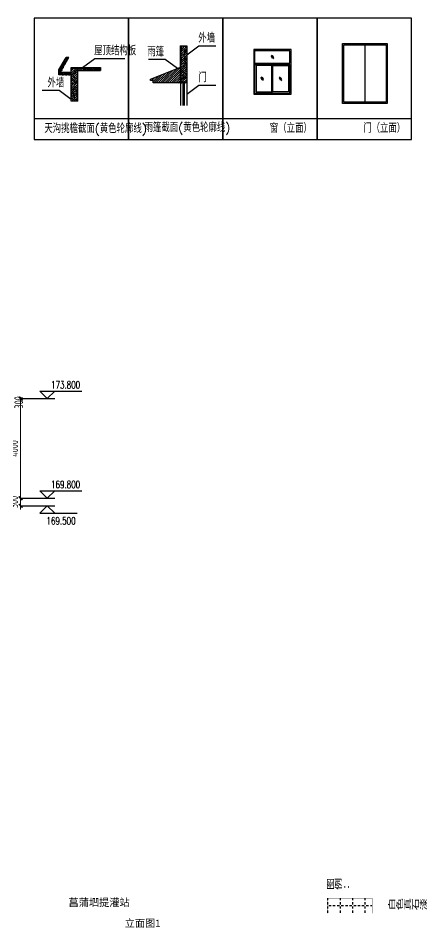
# Model space of a CAD drawing. Header units: inches. Extents: x -25354 to 45988, y -31419 to 5096.
# Drawn here: x -563 to 15288, y -31419 to 5096 of the extents above; entities that cross this region are included whole.
import ezdxf

# ---------------------------------------------------------------- set-up
doc = ezdxf.new("R2010")
doc.units = ezdxf.units.IN
doc.header["$MEASUREMENT"] = 0
for name, color, linetype in [('DIM_ELEV', 3, 'Continuous'), ('DIM_LEAD', 3, 'Continuous'), ('PUB_DIM', 3, 'Continuous'), ('WALL', 4, 'Continuous'), ('YHG_填充', 8, 'Continuous'), ('YHG_文字', 7, 'Continuous'), ('YHJ_立面_墙线中', 2, 'Continuous'), ('YHJ_符号', 3, 'Continuous'), ('YHJ_门窗框', 151, 'Continuous'), ('YHJ_门窗细线', 160, 'Continuous'), ('图框', 7, 'Continuous'), ('建筑-房间填充', 8, 'Continuous'), ('轮廓线', 2, 'Continuous')]:
    doc.layers.add(name, color=color, linetype=linetype)
doc.styles.add('_TCH_DIM', font='SIMPLEX', dxfattribs={"bigfont": 'GBCBIG'})
doc.styles.add('biaotilan', font='', dxfattribs={"width": 0.7})
doc.styles.add('TSSD_Rein', font='TSSDENG', dxfattribs={"width": 0.7, "bigfont": '@1HZTXT'})
doc.styles.add('TSSD_REIN_T3', font='tssdeng.shx', dxfattribs={"width": 0.7, "bigfont": 'hztxt.shx'})
doc.styles.get('biaotilan').set_extended_font_data('SimSun')
doc.dimstyles.new('_TCH_ARCH&&100', dxfattribs={"dimtxt": 350, "dimasz": 150, "dimexe": 100, "dimexo": 200, "dimgap": 100, "dimtad": 1, "dimdec": 0, "dimzin": 0, "dimdsep": 46, "dimtxsty": 'TSSD_REIN_T3', "dimblk": 'ARCHTICK', "dimcen": 0.09, "dimclrt": 7, "dimazin": 2, "dimtfac": 1, "dimtdec": 0, "dimtix": 1, "dimtmove": 2, "dimatfit": 3, "dimfxl": 1, "dimfxlon": 1, "dimtolj": 1, "dimtzin": 0, "dimlwd": 18, "dimlwe": 18, "dimarcsym": 0})

# ---------------------------------------------------------------- blocks, each defined once
blk = doc.blocks.new('玻璃')
at = {"layer": 'YHJ_符号'}
for p, q in [((122726, -123680), (122726, -123780)), ((122756, -123640), (122756, -123820)), ((122786, -123680), (122786, -123780))]:
    blk.add_line(p, q, dxfattribs=at)
blk = doc.blocks.new('_ArchTick')
at = {"color": 0, "linetype": 'ByBlock', "const_width": 0.4}
blk.add_lwpolyline([(-0.5, -0.5), (0.5, 0.5)], dxfattribs=at)
blk = doc.blocks.new('*D107')
at = {"layer": 'Defpoints', "color": 0, "transparency": 16777216}
for p in [(-1894, -10177), (-1166, -10177), (-1894, -10477)]:
    blk.add_point(p, dxfattribs=at)
at = {"layer": 'PUB_DIM', "color": 0, "lineweight": 18, "transparency": 16777216}
for p, q in [((-1167, -10177), (-1066, -10177)), ((-1166, -10477), (-1166, -10177)), ((-1167, -10477), (-1066, -10477))]:
    blk.add_line(p, q, dxfattribs=at)
at = {"layer": 'PUB_DIM', "color": 0, "lineweight": 18, "transparency": 16777216, "xscale": 150, "yscale": 150, "zscale": 150}
for p, rotation in [((-1166, -10177), 90), ((-1166, -10477), 270)]:
    blk.add_blockref('_ArchTick', p, dxfattribs=dict(at, rotation=rotation))
at = {"layer": 'PUB_DIM', "color": 7, "transparency": 16777216, "insert": (-541, -10327), "char_height": 350, "attachment_point": 5, "rotation": 90, "style": 'TSSD_REIN_T3'}
blk.add_mtext('\\A1;300', dxfattribs=at)
blk = doc.blocks.new('*D115')
at = {"layer": 'Defpoints', "color": 0, "transparency": 16777216}
for p in [(-1594, -14177), (-464, -14177), (-1594, -14477)]:
    blk.add_point(p, dxfattribs=at)
at = {"layer": 'PUB_DIM', "color": 0, "lineweight": 18, "transparency": 16777216}
for p, q in [((-465, -14177), (-364, -14177)), ((-464, -14177), (-464, -14027)), ((-464, -14477), (-464, -14177)), ((-465, -14477), (-364, -14477)), ((-464, -14477), (-464, -14627))]:
    blk.add_line(p, q, dxfattribs=at)
at = {"layer": 'PUB_DIM', "color": 0, "lineweight": 18, "transparency": 16777216, "xscale": 150, "yscale": 150, "zscale": 150}
for p, rotation in [((-464, -14177), 270), ((-464, -14477), 90)]:
    blk.add_blockref('_ArchTick', p, dxfattribs=dict(at, rotation=rotation))
at = {"layer": 'PUB_DIM', "color": 7, "transparency": 16777216, "insert": (-739, -14327), "char_height": 350, "attachment_point": 5, "rotation": 90, "style": 'TSSD_REIN_T3'}
blk.add_mtext('\\A1;300', dxfattribs=at)
blk = doc.blocks.new('*D116')
at = {"layer": 'Defpoints', "color": 0, "transparency": 16777216}
for p in [(-1594, -10177), (-464, -10177), (-1594, -14177)]:
    blk.add_point(p, dxfattribs=at)
at = {"layer": 'PUB_DIM', "color": 0, "lineweight": 18, "transparency": 16777216}
for p, q in [((-465, -10177), (-364, -10177)), ((-464, -14177), (-464, -10177)), ((-465, -14177), (-364, -14177))]:
    blk.add_line(p, q, dxfattribs=at)
at = {"layer": 'PUB_DIM', "color": 0, "lineweight": 18, "transparency": 16777216, "xscale": 150, "yscale": 150, "zscale": 150}
for p, rotation in [((-464, -10177), 90), ((-464, -14177), 270)]:
    blk.add_blockref('_ArchTick', p, dxfattribs=dict(at, rotation=rotation))
at = {"layer": 'PUB_DIM', "color": 7, "transparency": 16777216, "insert": (-739, -12177), "char_height": 350, "attachment_point": 5, "rotation": 90, "style": 'TSSD_REIN_T3'}
blk.add_mtext('\\A1;4000', dxfattribs=at)

msp = doc.modelspace()

# ---------------------------------------------------------------- hatches: boundary and pattern name
at = {"layer": 'YHG_填充'}
h = msp.add_hatch(dxfattribs=at)
h.set_pattern_fill('ANSI31', color=256, scale=500)
h.paths.add_polyline_path([(5956, 3126.1), (4756, 2646.1), (4756, 2596.1), (4856, 2596.1), (4856, 2496.1), (5956, 2496.1)])
h = msp.add_hatch(dxfattribs=at)
h.set_pattern_fill('虚线方格', color=256, scale=500)
h.set_pattern_definition([(0, (-92083.5, -67018.96), (0, 500), [90, -75, 90, -75, 90, -80]), (90, (-91623.5, -66978.96), (-500, 3e-14), [90, -75, 90, -75, 90, -80])])
h.paths.add_polyline_path([(13657, -30836.6), (13657, -30230.9), (11859.7, -30230.9), (11859.7, -30836.6)])
at = {"layer": '建筑-房间填充'}
h = msp.add_hatch(dxfattribs=at)
h.set_pattern_fill('钢筋混凝土', color=256, scale=25)
h.set_pattern_definition([(45, (-294212.875, -24660.09), (-44.194174, 44.194174), []), (50, (-294212.87, -24660.09), (179.315046, -15.688034), [18.75, -206.25]), (355, (-294212.87, -24660.1), (-34.68783, 188.04803), [15, -165]), (100.4514, (-294197.93, -24661.4), (144.62735, 172.35989), [15.93505, -175.28553]), (46.1842, (-294212.87, -24610.1), (266.81026, -41.37975), [28.125, -309.375]), (96.6356, (-294190.64, -24613.54), (233.66568, 243.52947), [23.90257, -262.92825]), (351.1842, (-294212.87, -24610.1), (233.66549, 243.52965), [22.5, -247.5]), (21, (-294187.87, -24622.59), (149.22676, -100.65472), [18.75, -206.25]), (326, (-294187.87, -24622.6), (60.82883, 181.28751), [15, -165]), (71.4514, (-294175.44, -24630.98), (210.05566, 80.63262), [15.93505, -175.28553]), (37.5, (-294212.875, -24660.09), (3.039964, 83.223463), [0, -163, 0, -167.5, 0, -165.625]), (7.5, (-294212.875, -24660.09), (65.767384, 98.602928), [0, -95.5, 0, -159.25, 0, -63.125]), (327.5, (-294268.625, -24660.09), (133.455609, -5.638718), [0, -62.5, 0, -195, 0, -258.75]), (317.5, (-294293.62, -24660.09), (145.796542, 25.026246), [0, -81.25, 0, -129.5, 0, -183.75])])
h.paths.add_polyline_path([(6206, 3984), (5956, 3984), (5956, 2496.1), (6206, 2496.1)])
h = msp.add_hatch(dxfattribs=at)
h.set_pattern_fill('钢筋混凝土', color=256, scale=25)
h.set_pattern_definition([(45, (-298698.427, -24965.45), (-44.194174, 44.194174), []), (50, (-298698.43, -24965.45), (179.315046, -15.688034), [18.75, -206.25]), (355, (-298698.43, -24965.45), (-34.68783, 188.04803), [15, -165]), (100.4514, (-298683.48, -24966.76), (144.62735, 172.35989), [15.93505, -175.28553]), (46.1842, (-298698.43, -24915.45), (266.81026, -41.37975), [28.125, -309.375]), (96.6356, (-298676.2, -24918.9), (233.66568, 243.52947), [23.90257, -262.92825]), (351.1842, (-298698.43, -24915.45), (233.66549, 243.52965), [22.5, -247.5]), (21, (-298673.43, -24927.95), (149.22676, -100.65472), [18.75, -206.25]), (326, (-298673.43, -24927.95), (60.82883, 181.28751), [15, -165]), (71.4514, (-298660.99, -24936.34), (210.05566, 80.63262), [15.93505, -175.28553]), (37.5, (-298698.43, -24965.45), (3.039964, 83.223463), [0, -163, 0, -167.5, 0, -165.625]), (7.5, (-298698.43, -24965.45), (65.767384, 98.602928), [0, -95.5, 0, -159.25, 0, -63.125]), (327.5, (-298754.18, -24965.45), (133.455609, -5.638718), [0, -62.5, 0, -195, 0, -258.75]), (317.5, (-298779.18, -24965.45), (145.796542, 25.026246), [0, -81.25, 0, -129.5, 0, -183.75])])
h.paths.add_polyline_path([(1474.6, 3520.7), (1359.1, 3520.7), (1070.4, 3020.7), (1070.4, 2820.7), (1570.4, 2820.7), (1570.4, 2920.7), (1170.4, 2920.7), (1170.4, 2993.9)])
h = msp.add_hatch(dxfattribs=at)
h.set_pattern_fill('钢筋混凝土', color=256, scale=25)
h.set_pattern_definition([(45, (-298598.427, -24865.45), (-44.194174, 44.194174), []), (50, (-298598.43, -24865.45), (179.315046, -15.688034), [18.75, -206.25]), (355, (-298598.43, -24865.45), (-34.68783, 188.04803), [15, -165]), (100.4514, (-298583.48, -24866.76), (144.62735, 172.35989), [15.93505, -175.28553]), (46.1842, (-298598.43, -24815.45), (266.81026, -41.37975), [28.125, -309.375]), (96.6356, (-298576.2, -24818.9), (233.66568, 243.52947), [23.90257, -262.92825]), (351.1842, (-298598.43, -24815.45), (233.66549, 243.52965), [22.5, -247.5]), (21, (-298573.43, -24827.95), (149.22676, -100.65472), [18.75, -206.25]), (326, (-298573.43, -24827.95), (60.82883, 181.28751), [15, -165]), (71.4514, (-298560.99, -24836.34), (210.05566, 80.63262), [15.93505, -175.28553]), (37.5, (-298598.43, -24865.45), (3.039964, 83.223463), [0, -163, 0, -167.5, 0, -165.625]), (7.5, (-298598.43, -24865.45), (65.767384, 98.602928), [0, -95.5, 0, -159.25, 0, -63.125]), (327.5, (-298654.18, -24865.45), (133.455609, -5.638718), [0, -62.5, 0, -195, 0, -258.75]), (317.5, (-298679.18, -24865.45), (145.796542, 25.026246), [0, -81.25, 0, -129.5, 0, -183.75])])
h.paths.add_polyline_path([(1820.4, 3120.7), (1570.4, 3120.7), (1570.4, 1760.8), (1820.4, 1760.8)])
h = msp.add_hatch(dxfattribs=at)
h.set_pattern_fill('钢筋混凝土', color=256, scale=25)
h.set_pattern_definition([(45, (-298348.427, -24865.45), (-44.194174, 44.194174), []), (50, (-298348.43, -24865.45), (179.315046, -15.688034), [18.75, -206.25]), (355, (-298348.43, -24865.45), (-34.68783, 188.04803), [15, -165]), (100.4514, (-298333.48, -24866.76), (144.62735, 172.35989), [15.93505, -175.28553]), (46.1842, (-298348.43, -24815.45), (266.81026, -41.37975), [28.125, -309.375]), (96.6356, (-298326.2, -24818.9), (233.66568, 243.52947), [23.90257, -262.92825]), (351.1842, (-298348.43, -24815.45), (233.66549, 243.52965), [22.5, -247.5]), (21, (-298323.43, -24827.95), (149.22676, -100.65472), [18.75, -206.25]), (326, (-298323.43, -24827.95), (60.82883, 181.28751), [15, -165]), (71.4514, (-298310.99, -24836.34), (210.05566, 80.63262), [15.93505, -175.28553]), (37.5, (-298348.43, -24865.45), (3.039964, 83.223463), [0, -163, 0, -167.5, 0, -165.625]), (7.5, (-298348.43, -24865.45), (65.767384, 98.602928), [0, -95.5, 0, -159.25, 0, -63.125]), (327.5, (-298404.18, -24865.45), (133.455609, -5.638718), [0, -62.5, 0, -195, 0, -258.75]), (317.5, (-298429.18, -24865.45), (145.796542, 25.026246), [0, -81.25, 0, -129.5, 0, -183.75])])
h.paths.add_polyline_path([(2741.4, 3120.7), (1820.4, 3120.7), (1820.4, 3000.7), (2741.4, 3000.7)])

# ---------------------------------------------------------------- linework, layer by layer
for points in [[(73.4, 229.9), (3865, 229.9), (3865, 5095.5), (73.4, 5095.5)], [(3865, 229.9), (7656.7, 229.9), (7656.7, 5095.5), (3865, 5095.5)], [(7656.7, 229.9), (11448.4, 229.9), (11448.4, 5095.5), (7656.7, 5095.5)], [(11448.4, 229.9), (15240.1, 229.9), (15240.1, 5095.5), (11448.4, 5095.5)]]:
    msp.add_lwpolyline(points, close=True)
for points in [[(73.4, 1075.5), (3865, 1075.5)], [(3865, 1075.5), (7656.7, 1075.5)], [(7656.7, 1075.5), (11448.4, 1075.5)], [(11448.4, 1075.5), (15240.1, 1075.5)]]:
    msp.add_lwpolyline(points)
at = {"layer": 'DIM_ELEV'}
for p, q in [((-464, -10177.2), (907.2, -10177.2)), ((607.2, -10177.2), (307.2, -9877.2)), ((307.2, -9877.2), (1987.2, -9877.2)), ((607.2, -10177.2), (907.2, -9877.2)), ((-464, -14177.2), (907.2, -14177.2)), ((607.2, -14177.2), (307.2, -13877.2)), ((307.2, -13877.2), (1987.2, -13877.2)), ((607.2, -14177.2), (907.2, -13877.2)), ((-464, -14477.2), (907.2, -14477.2)), ((607.2, -14477.2), (307.2, -14777.2)), ((607.2, -14477.2), (907.2, -14777.2)), ((307.2, -14777.2), (1803.2, -14777.2))]:
    msp.add_line(p, q, dxfattribs=at)
at = {"layer": 'DIM_LEAD'}
for p, q in [((6206, 3627.7), (6698.8, 3988)), ((6698.8, 3988), (7371.5, 3988)), ((2025, 3120.7), (2517.8, 3481)), ((2517.8, 3481), (3715.3, 3481)), ((5340.7, 3437.4), (4668, 3437.4)), ((5833.5, 3077.1), (5340.7, 3437.4)), ((6206, 2040), (6698.8, 2400.3)), ((6698.8, 2400.3), (7371.5, 2400.3)), ((1077.6, 2189.5), (404.9, 2189.5)), ((1570.4, 1829.2), (1077.6, 2189.5))]:
    msp.add_line(p, q, dxfattribs=at)
at = {"layer": 'WALL'}
for points in [[(5956, 3984), (6206, 3984), (6206, 2496.1), (5956, 2496.1)], [(1570.4, 3120.7), (1820.4, 3120.7), (1820.4, 1760.8), (1570.4, 1760.8)]]:
    msp.add_lwpolyline(points, close=True, dxfattribs=at)
for points in [[(1820.4, 3120.7), (2741.4, 3120.7)], [(1820.4, 3000.7), (2741.4, 3000.7)], [(2741.4, 3120.7), (2741.4, 3000.7)]]:
    msp.add_lwpolyline(points, dxfattribs=at)
at = {"layer": 'YHJ_立面_墙线中', "lineweight": 25}
msp.add_lwpolyline([(5956, 2496.1), (4856, 2496.1), (4856, 2596.1), (4756, 2596.1), (4756, 2646.1), (5956, 3126.1)], close=True, dxfattribs=at)
at = {"layer": 'YHJ_立面_墙线中', "lineweight": 50, "const_width": 10}
msp.add_lwpolyline([(11859.7, -30230.9), (13657, -30230.9), (13657, -30836.6), (11859.7, -30836.6)], close=True, dxfattribs=at)
at = {"layer": 'YHJ_门窗框'}
for points in [[(12463.2, 4075.8), (14263.2, 4075.8), (14263.2, 1675.8), (12463.2, 1675.8)], [(10395.9, 3841.4), (8895.9, 3841.4), (8895.9, 2041.4), (10395.9, 2041.4)]]:
    msp.add_lwpolyline(points, close=True, dxfattribs=at)
for points in [[(5956, 2496.1), (5956, 1593.3)], [(6056, 2496.1), (6056, 1593.3)], [(6106, 2496.1), (6106, 1593.3)], [(6206, 2496.1), (6206, 1593.3)]]:
    msp.add_lwpolyline(points, dxfattribs=at)
at = {"layer": 'YHJ_门窗细线'}
for p, q in [((13363.2, 4025.8), (13363.2, 1725.8)), ((8945.9, 3291.4), (8945.9, 3791.4)), ((10345.9, 3291.4), (10345.9, 3791.4)), ((8945.9, 3291.4), (10345.9, 3291.4)), ((8945.9, 2091.4), (8945.9, 3241.4)), ((8945.9, 3241.4), (10345.9, 3241.4)), ((9620.9, 3241.4), (9620.9, 2091.4)), ((10345.9, 2091.4), (10345.9, 3241.4))]:
    msp.add_line(p, q, dxfattribs=at)
for points in [[(12513.2, 4025.8), (14213.2, 4025.8), (14213.2, 1725.8), (12513.2, 1725.8)], [(8995.9, 2141.4), (9620.9, 2141.4), (9620.9, 3191.4), (8995.9, 3191.4)], [(10295.9, 2141.4), (9670.9, 2141.4), (9670.9, 3191.4), (10295.9, 3191.4)]]:
    msp.add_lwpolyline(points, close=True, dxfattribs=at)
for points in [[(10345.9, 3791.4), (8945.9, 3791.4)], [(8945.9, 2091.4), (10345.9, 2091.4)]]:
    msp.add_lwpolyline(points, dxfattribs=at)
at = {"layer": '轮廓线'}
msp.add_line((1474.6, 3520.7), (1359.1, 3520.7), dxfattribs=at)
for points in [[(1570.4, 2820.7), (1070.4, 2820.7), (1070.4, 3020.7), (1359.1, 3520.7)], [(1570.4, 2920.7), (1170.4, 2920.7), (1170.4, 2993.9), (1474.6, 3520.7)]]:
    msp.add_lwpolyline(points, dxfattribs=at)

# ---------------------------------------------------------------- block references
at = {"layer": 'YHJ_符号', "extrusion": (0, 0, -1), "zscale": -1, "rotation": 149.9999999998738}
for p in [(34788.3, -164993.7), (35201.3, -165863.4), (34466.4, -165869.8)]:
    msp.add_blockref('玻璃', p, dxfattribs=at)

# ---------------------------------------------------------------- texts
at = {"layer": 'DIM_ELEV', "color": 7, "style": '_TCH_DIM', "width": 0.705882}
for s, p in [('173.800', (757.2, -9772.2)), ('169.800', (757.2, -13772.2)), ('169.500', (573.2, -15232.2))]:
    msp.add_text(s, height=297.5, dxfattribs=at).set_placement(p)
at = {"layer": 'DIM_LEAD', "color": 7, "style": '_TCH_DIM'}
for s, height, p in [('外墙', 337.59, (6670.9, 4119)), ('屋顶结构板', 337.59, (2489.8, 3612.1)), ('雨篷', 337.59, (4624.5, 3568.4)), ('外墙', 337.59, (614.1, 2320.6)), ('门', 337.6, (6670.9, 2531.4)), ('天沟挑檐截面(黄色轮廓线)', 337.589, (487.1, 490.2)), ('雨篷截面(黄色轮廓线)', 337.589, (4515, 531.5)), ('窗（立面）', 337.59, (9544.1, 499.7)), ('门（立面）', 337.59, (13294.6, 501.3))]:
    msp.add_text(s, height=height, dxfattribs=at).set_placement(p)
at = {"layer": 'YHG_文字', "style": 'TSSD_Rein', "width": 0.7}
for s, p in [('图例：', (11814.1, -29877.4)), ('白色真石漆', (14281.3, -30691))]:
    msp.add_text(s, height=350, dxfattribs=at).set_placement(p)
at = {"layer": '图框', "style": 'biaotilan'}
for s, p in [('菖蒲垇提灌站', (1459.5, -30550.5)), ('立面图1', (3716.1, -31386.4))]:
    msp.add_text(s, height=300, dxfattribs=at).set_placement(p)

# ---------------------------------------------------------------- dimensions: what is measured, and where the dimension line sits
at = {"layer": 'PUB_DIM'}
dim = msp.add_linear_dim(base=(-1166.2, -10177.2), p1=(-1894.5, -10477.2), p2=(-1894.5, -10177.2), angle=90, dimstyle='_TCH_ARCH&&100', dxfattribs=at)
dim.commit()
dim.dimension.update_dxf_attribs({"geometry": '*D107', "text_midpoint": (-541.2, -10327.2), "dimtype": 161})
for p1, p2, picture, middle in [((-1594.5, -14177.2), (-1594.5, -10177.2), '*D116', (-739, -12177.2)), ((-1594.5, -14477.2), (-1594.5, -14177.2), '*D115', (-739, -14327.2))]:
    dim = msp.add_aligned_dim(p1=p1, p2=p2, distance=-1130.5, dimstyle='_TCH_ARCH&&100', dxfattribs=at)
    dim.commit()
    dim.dimension.update_dxf_attribs({"geometry": picture, "text_midpoint": middle})

doc.saveas('drawing.dxf')
